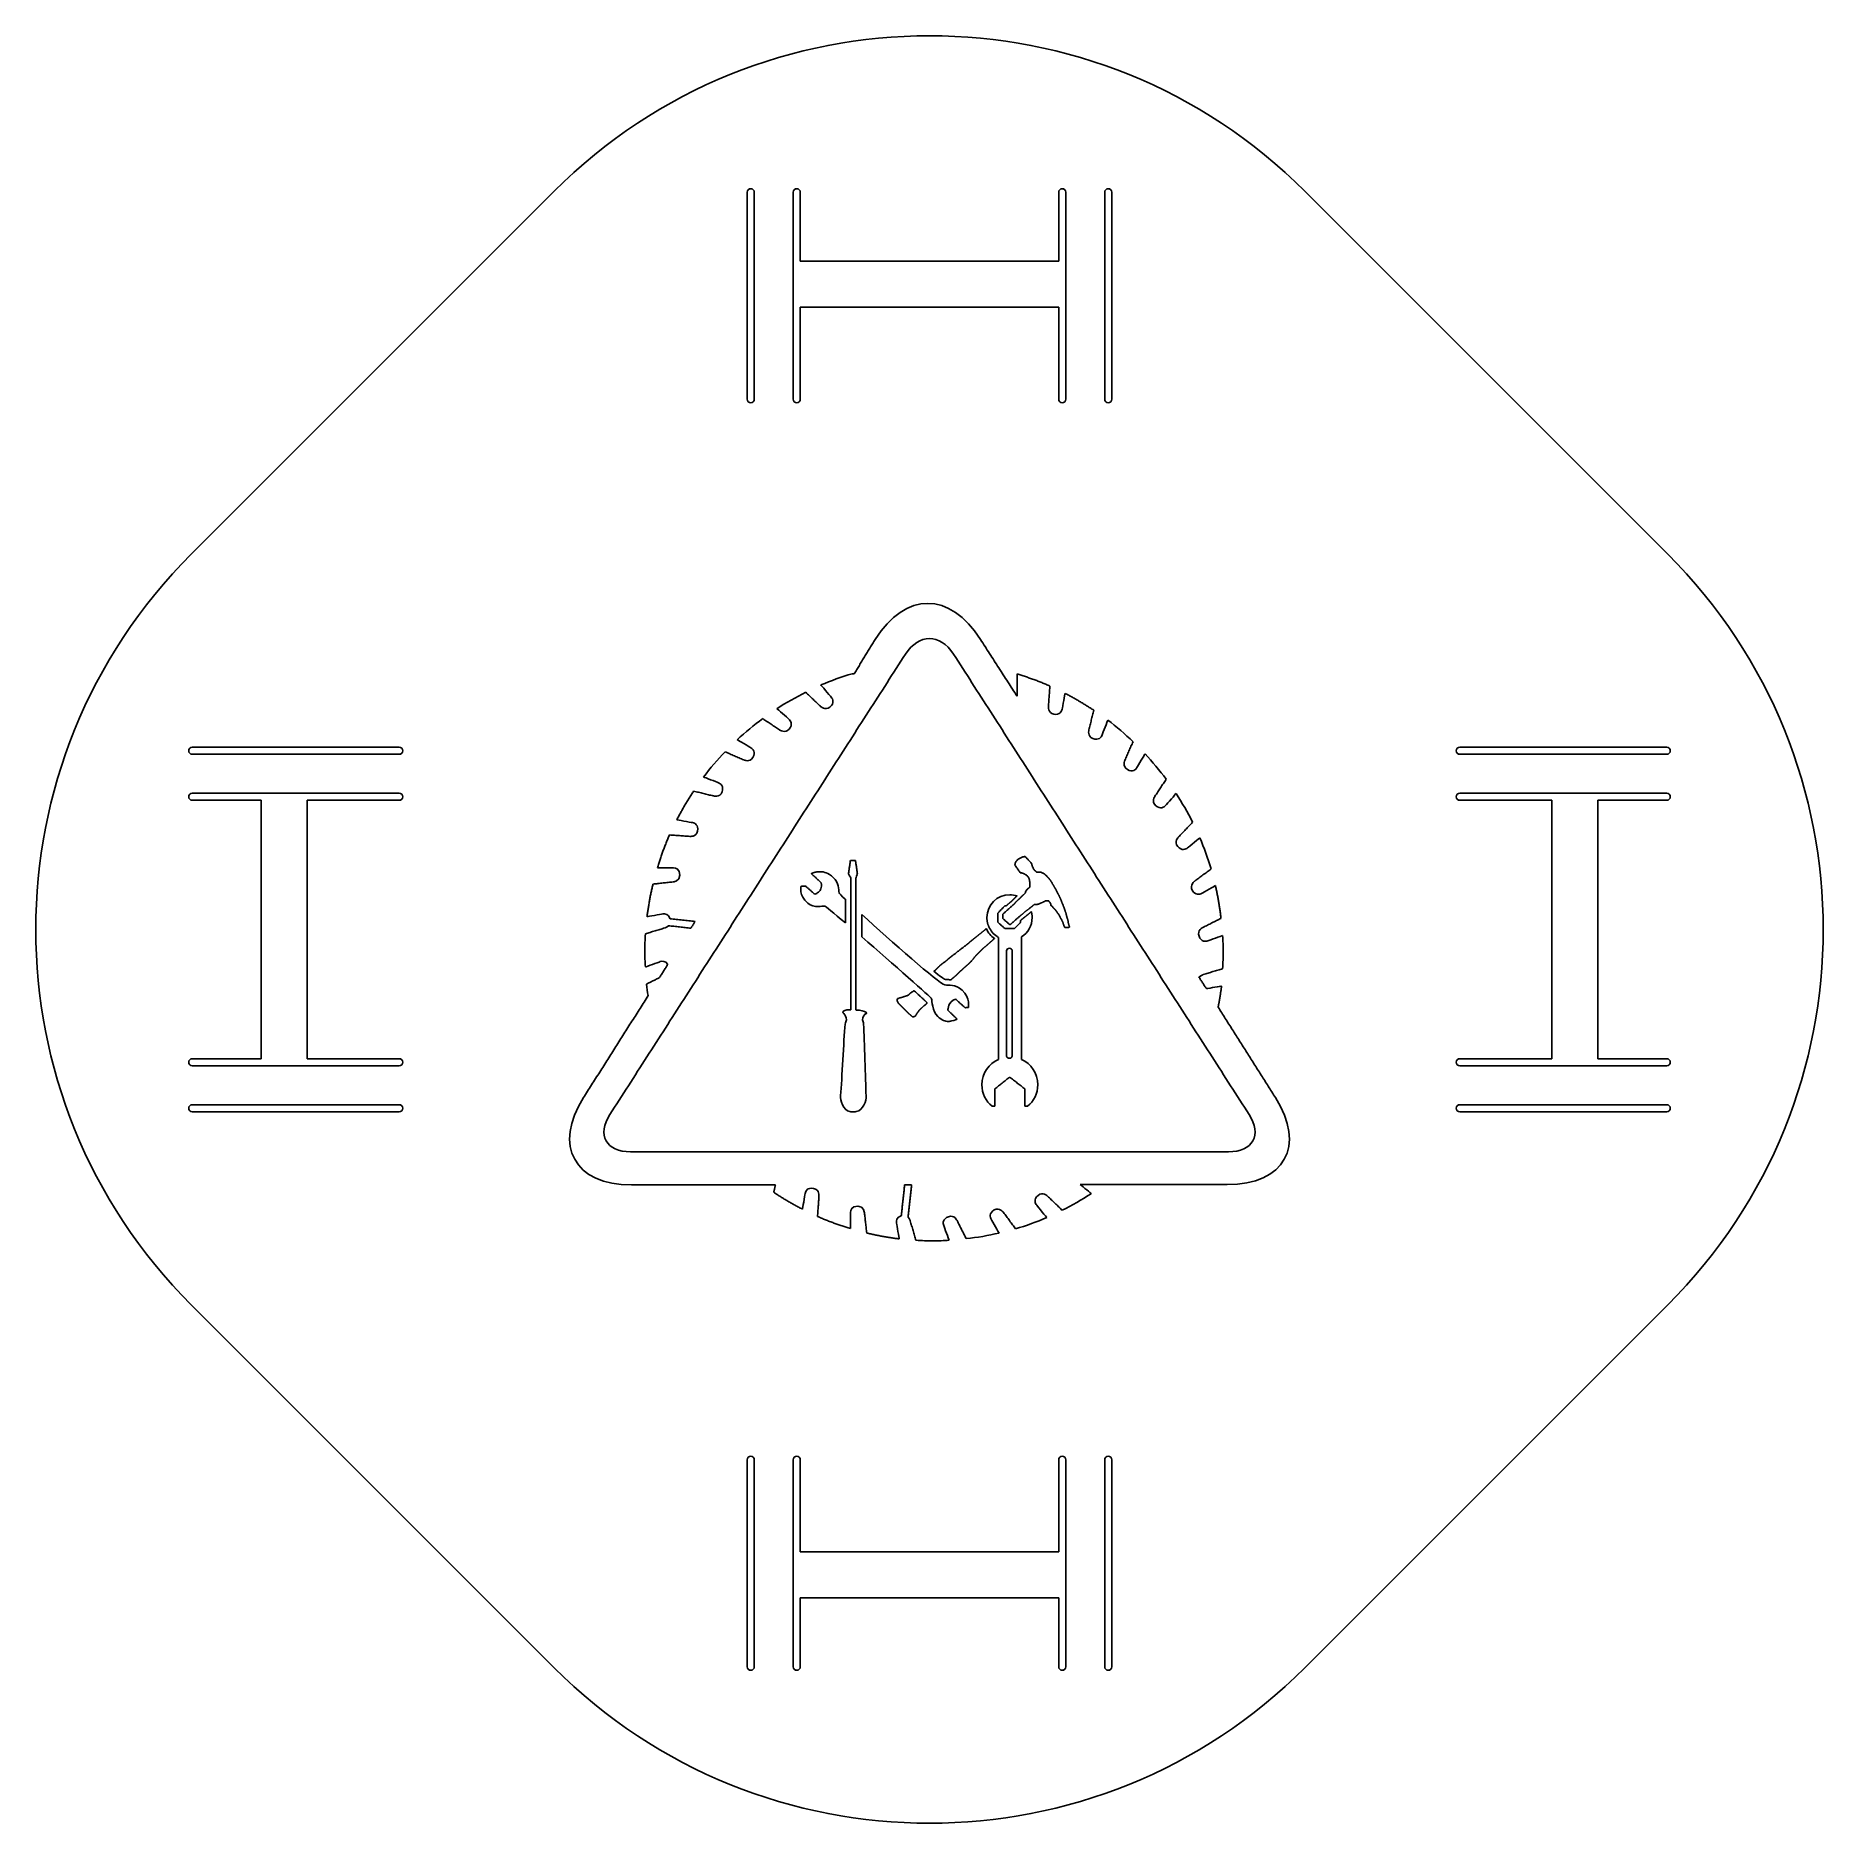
# Model space of a CAD drawing. Header units: millimetres. Extents: x -51 to 51, y -51 to 51.
import ezdxf

# ---------------------------------------------------------------- set-up
doc = ezdxf.new("R2010")
doc.units = ezdxf.units.MM
doc.layers.add('Shape2DView027', color=7, linetype='CONTINUOUS')

msp = doc.modelspace()

# ---------------------------------------------------------------- linework, layer by layer
at = {"layer": 'Shape2DView027'}
for p, q in [((-41.7193, 21.2132), (-21.2132, 41.7193)), ((-10.3, 41.6624), (-10.3, 29.9624)), ((-9.9, 29.9624), (-9.9, 41.6624)), ((-7.7, 41.6624), (-7.7, 29.9624)), ((-7.3, 37.7624), (-7.3, 41.6624)), ((7.3, 41.6624), (7.3, 37.7624)), ((7.7, 29.9624), (7.7, 41.6624)), ((9.9, 41.6624), (9.9, 29.9624)), ((10.3, 29.9624), (10.3, 41.6624)), ((21.2132, 41.7193), (41.7193, 21.2132)), ((7.3, 37.7624), (-7.3, 37.7624)), ((-7.3, 29.9624), (-7.3, 35.1624)), ((-7.3, 35.1624), (7.3, 35.1624)), ((7.3, 35.1624), (7.3, 29.9624)), ((-29.9624, 10.3), (-41.6624, 10.3)), ((41.6624, 10.3), (29.9624, 10.3)), ((-41.6624, 9.9), (-29.9624, 9.9)), ((29.9624, 9.9), (41.6624, 9.9)), ((-29.9624, 7.7), (-41.6624, 7.7)), ((-41.6624, 7.3), (-37.7624, 7.3)), ((-37.7624, 7.3), (-37.7624, -7.3)), ((-35.1624, 7.3), (-29.9624, 7.3)), ((-35.1624, -7.3), (-35.1624, 7.3)), ((41.6624, 7.7), (29.9624, 7.7)), ((29.9624, 7.3), (35.1624, 7.3)), ((35.1624, 7.3), (35.1624, -7.3)), ((37.7624, -7.3), (37.7624, 7.3)), ((37.7624, 7.3), (41.6624, 7.3)), ((-37.7624, -7.3), (-41.6624, -7.3)), ((-41.6624, -7.7), (-29.9624, -7.7)), ((-29.9624, -7.3), (-35.1624, -7.3)), ((35.1624, -7.3), (29.9624, -7.3)), ((29.9624, -7.7), (41.6624, -7.7)), ((41.6624, -7.3), (37.7624, -7.3)), ((-29.9624, -9.9), (-41.6624, -9.9)), ((41.6624, -9.9), (29.9624, -9.9)), ((-41.6624, -10.3), (-29.9624, -10.3)), ((29.9624, -10.3), (41.6624, -10.3)), ((-21.2132, -41.7193), (-41.7193, -21.2132)), ((41.7193, -21.2132), (21.2132, -41.7193)), ((-10.3, -29.9624), (-10.3, -41.6624)), ((-9.9, -41.6624), (-9.9, -29.9624)), ((-7.7, -29.9624), (-7.7, -41.6624)), ((-7.3, -35.1624), (-7.3, -29.9624)), ((7.3, -29.9624), (7.3, -35.1624)), ((7.7, -41.6624), (7.7, -29.9624)), ((9.9, -29.9624), (9.9, -41.6624)), ((10.3, -41.6624), (10.3, -29.9624)), ((7.3, -35.1624), (-7.3, -35.1624)), ((-7.3, -37.7624), (7.3, -37.7624)), ((-7.3, -41.6624), (-7.3, -37.7624)), ((7.3, -37.7624), (7.3, -41.6624))]:
    msp.add_line(p, q, dxfattribs=at)
for centre, radius, start, end in [((0, 20.5061), 30, 45, 135), ((-10.1, 41.6624), 0.2, 0, 180), ((-7.5, 41.6624), 0.2, 0, 180), ((7.5, 41.6624), 0.2, 0, 180), ((10.1, 41.6624), 0.2, 0, 180), ((-10.1, 29.9624), 0.2, 180, 0), ((-7.5, 29.9624), 0.2, 180, 0), ((7.5, 29.9624), 0.2, 180, 0), ((10.1, 29.9624), 0.2, 180, 0), ((-20.5061, 0), 30, 135, -135), ((20.5061, 0), 30, -45, 45), ((-41.6624, 10.1), 0.2, 90, -90), ((-29.9624, 10.1), 0.2, -90, 90), ((29.9624, 10.1), 0.2, 90, -90), ((41.6624, 10.1), 0.2, -90, 90), ((-41.6624, 7.5), 0.2, 90, -90), ((-29.9624, 7.5), 0.2, -90, 90), ((29.9624, 7.5), 0.2, 90, -90), ((41.6624, 7.5), 0.2, -90, 90), ((-41.6624, -7.5), 0.2, 90, -90), ((-29.9624, -7.5), 0.2, -90, 90), ((29.9624, -7.5), 0.2, 90, -90), ((41.6624, -7.5), 0.2, -90, 90), ((-41.6624, -10.1), 0.2, 90, -90), ((-29.9624, -10.1), 0.2, -90, 90), ((29.9624, -10.1), 0.2, 90, -90), ((41.6624, -10.1), 0.2, -90, 90), ((-10.1, -29.9624), 0.2, 0, 180), ((-7.5, -29.9624), 0.2, 0, 180), ((7.5, -29.9624), 0.2, 0, 180), ((10.1, -29.9624), 0.2, 0, 180), ((0, -20.5061), 30, -135, -45), ((-10.1, -41.6624), 0.2, -180, 0), ((-7.5, -41.6624), 0.2, 180, 0), ((7.5, -41.6624), 0.2, 180, 0), ((10.1, -41.6624), 0.2, -180, 0)]:
    msp.add_arc(centre, radius, start, end, dxfattribs=at)
for points, degree in [([(2.88113, 16.3919), (1.15075, 19.1065), (-1.34162, 19.1065), (-3.072, 16.3919)], 3), ([(-3.072, 16.3919), (-4.26263, 14.4393)], 1), ([(-1.3575, 15.5664), (-0.611375, 16.7252), (0.611, 16.7253), (1.35712, 15.5664)], 3), ([(4.94487, 13.1851), (2.88113, 16.3919)], 1), ([(-18.058, -10.4527), (-1.3575, 15.5664)], 1), ([(1.35712, 15.5664), (18.0576, -10.4527)], 1), ([(-4.37375, 14.4551), (-4.977, 14.2805), (-5.56438, 14.0583), (-6.13588, 13.8201)], 3), ([(-4.26263, 14.4393), (-4.37375, 14.4551)], 1), ([(6.80225, 13.7566), (5.89737, 14.1575), (4.94487, 14.4392)], 2), ([(4.94487, 14.4392), (4.94487, 13.5344)], 1), ([(-6.99313, 13.4074), (-7.54875, 13.1216), (-8.10438, 12.82), (-8.62825, 12.4708)], 3), ([(-6.16763, 12.6136), (-6.99313, 13.4074)], 1), ([(-6.13588, 13.8201), (-6.13588, 13.8201), (-5.64375, 13.2328), (-5.5485, 13.1216)], 3), ([(4.94487, 13.5344), (4.94487, 13.5185), (4.94488, 13.201), (4.94487, 13.1851)], 3), ([(6.72287, 12.6136), (6.80225, 13.7566)], 1), ([(7.6595, 13.3439), (7.6595, 13.3121), (7.51663, 12.5819), (7.50075, 12.4549)], 3), ([(9.27875, 12.3914), (8.49294, 12.9153), (7.6595, 13.3439)], 2), ([(-8.62825, 12.4708), (-8.5965, 12.4549), (-8.04088, 11.9786), (-7.94563, 11.8834)], 3), ([(-5.62788, 12.566), (-5.89775, 12.3438), (-6.16763, 12.6136), (-6.16763, 12.6136)], 3), ([(-5.5485, 13.1216), (-5.46912, 13.0264), (-5.358, 12.8041), (-5.62788, 12.566)], 3), ([(7.0245, 12.1691), (6.67525, 12.2326), (6.72287, 12.6136), (6.72287, 12.6136)], 3), ([(7.50075, 12.4549), (7.469, 12.3279), (7.37375, 12.1056), (7.0245, 12.1691)], 3), ([(9.00887, 11.2801), (9.27875, 12.3914)], 1), ([(-9.422, 11.9151), (-9.93, 11.55), (-10.4063, 11.1373), (-10.8666, 10.7245)], 3), ([(-8.4695, 11.2801), (-9.422, 11.9151)], 1), ([(-7.92975, 11.3278), (-8.152, 11.0579), (-8.4695, 11.2801), (-8.4695, 11.2801)], 3), ([(-7.94563, 11.8834), (-7.85038, 11.804), (-7.7075, 11.5976), (-7.92975, 11.3278)], 3), ([(9.23112, 10.788), (8.89775, 10.915), (9.00887, 11.2801), (9.00887, 11.2801)], 3), ([(10.0725, 11.8357), (10.0566, 11.7722), (9.80263, 11.1055), (9.755, 10.9944)], 3), ([(11.5013, 10.6134), (11.0567, 11.042), (10.5646, 11.4548), (10.0725, 11.8357)], 3), ([(-10.8666, 10.7245), (-10.8031, 10.6927), (-10.1999, 10.3276), (-10.0888, 10.2641)], 3), ([(-10.0888, 10.2641), (-9.97762, 10.2006), (-9.803, 10.026), (-9.97763, 9.72438)], 3), ([(9.755, 10.9944), (9.70737, 10.8674), (9.5645, 10.6769), (9.23112, 10.788)], 3), ([(11.0409, 9.56562), (11.5013, 10.6134)], 1), ([(-11.5493, 10.0419), (-11.9779, 9.59738), (-12.3906, 9.10525), (-12.7716, 8.61313)], 3), ([(-10.5015, 9.5815), (-11.5493, 10.0419)], 1), ([(-9.97763, 9.72438), (-10.1523, 9.42275), (-10.5015, 9.5815), (-10.5015, 9.5815)], 3), ([(11.1838, 9.04175), (10.8821, 9.21637), (11.0409, 9.56563), (11.0409, 9.56562)], 3), ([(11.7235, 9.15287), (11.66, 9.04175), (11.4854, 8.86712), (11.1838, 9.04175)], 3), ([(12.1839, 9.93075), (12.1521, 9.86725), (11.787, 9.264), (11.7235, 9.15287)], 3), ([(13.3745, 8.48612), (13.0094, 8.99412), (12.5966, 9.47038), (12.1839, 9.93075)], 3), ([(-12.7716, 8.61313), (-12.7081, 8.59725), (-12.0414, 8.34325), (-11.9303, 8.29563)], 3), ([(-11.9303, 8.29563), (-11.8033, 8.248), (-11.6128, 8.10513), (-11.7239, 7.77175)], 3), ([(12.7395, 7.53362), (13.3745, 8.48612)], 1), ([(-13.3273, 7.81938), (-13.8511, 7.03356), (-14.2798, 6.20013)], 2), ([(-12.216, 7.5495), (-13.3273, 7.81938)], 1), ([(-11.7239, 7.77175), (-11.8509, 7.43837), (-12.216, 7.5495), (-12.216, 7.5495)], 3), ([(12.7871, 6.99387), (12.5173, 7.21612), (12.7395, 7.53362), (12.7395, 7.53362)], 3), ([(13.9301, 7.69237), (13.9142, 7.66062), (13.438, 7.105), (13.3428, 7.00975)], 3), ([(14.8668, 6.05725), (14.581, 6.61287), (14.2794, 7.1685), (13.9301, 7.69237)], 3), ([(-14.2798, 6.20013), (-14.2639, 6.20012), (-13.5178, 6.05725), (-13.3908, 6.04138)], 3), ([(13.3428, 7.00975), (13.2634, 6.9145), (13.057, 6.77162), (12.7871, 6.99387)], 3), ([(-14.6925, 5.34288), (-15.0933, 4.438), (-15.3751, 3.4855)], 2), ([(-13.5495, 5.2635), (-14.6925, 5.34288)], 1), ([(-13.105, 5.56513), (-13.1685, 5.21588), (-13.5495, 5.2635), (-13.5495, 5.2635)], 3), ([(-13.3908, 6.04138), (-13.2637, 6.00962), (-13.0415, 5.91438), (-13.105, 5.56513)], 3), ([(14.0254, 4.692), (13.8031, 4.96187), (14.073, 5.23175), (14.073, 5.23175)], 3), ([(14.073, 5.23175), (14.8668, 6.05725)], 1), ([(15.2795, 5.18412), (15.2795, 5.18412), (14.6921, 4.692), (14.581, 4.61262)], 3), ([(15.9145, 3.422), (15.7399, 4.02525), (15.5176, 4.61262), (15.2795, 5.18412)], 3), ([(5.13537, 4.04113), (5.10362, 4.02525)], 1), ([(5.16712, 4.057), (5.13537, 4.04113)], 1), ([(5.19887, 4.07288), (5.16712, 4.057)], 1), ([(5.23062, 4.08875), (5.19887, 4.07288)], 1), ([(5.27825, 4.10463), (5.23062, 4.08875)], 1), ([(5.31, 4.10463), (5.27825, 4.10463)], 1), ([(5.35762, 4.1205), (5.31, 4.10463)], 1), ([(5.38937, 4.13637), (5.35762, 4.1205)], 1), ([(5.7545, 3.75538), (5.38937, 4.13637)], 1), ([(14.581, 4.61262), (14.4858, 4.53325), (14.2635, 4.42212), (14.0254, 4.692)], 3), ([(-15.3751, 3.4855), (-14.4703, 3.4855)], 1), ([(-14.1051, 3.07275), (-14.1051, 2.7235), (-14.4861, 2.69175), (-14.4861, 2.69175)], 3), ([(-14.4703, 3.4855), (-14.3433, 3.4855), (-14.1051, 3.422), (-14.1051, 3.07275)], 3), ([(-6.628, 3.18388), (-6.67563, 3.15609), (-6.67563, 3.15213)], 2), ([(-6.67563, 3.15213), (-6.12, 2.64413)], 1), ([(-6.48513, 3.2315), (-6.628, 3.18388)], 1), ([(-6.19938, 3.26325), (-6.38988, 3.25928), (-6.48513, 3.2315)], 2), ([(-6.13588, 3.26325), (-6.15175, 3.26325), (-6.1835, 3.26325), (-6.19938, 3.26325)], 3), ([(-5.43737, 2.94575), (-5.72312, 3.19975), (-5.97713, 3.26325), (-6.13588, 3.26325)], 3), ([(-4.469, 3.89825), (-4.58013, 3.13625)], 1), ([(-4.58013, 3.13625), (-4.58013, 3.13625), (-4.45312, 2.914), (-4.45313, 2.914)], 3), ([(-4.18325, 3.89825), (-4.469, 3.89825)], 1), ([(-4.07212, 3.13625), (-4.18325, 3.89825)], 1), ([(-4.16737, 2.89813), (-4.16737, 2.89812), (-4.07213, 3.13625), (-4.07212, 3.13625)], 3), ([(4.83375, 3.676), (4.81787, 3.64425)], 1), ([(4.81787, 3.64425), (5.1195, 3.21563)], 1), ([(4.84962, 3.7395), (4.83375, 3.70775)], 1), ([(4.83375, 3.70775), (4.83375, 3.676)], 1), ([(4.8655, 3.803), (4.84962, 3.77125)], 1), ([(4.84962, 3.77125), (4.84962, 3.7395)], 1), ([(4.88138, 3.83475), (4.8655, 3.803)], 1), ([(4.89725, 3.85063), (4.88138, 3.83475)], 1), ([(4.929, 3.88238), (4.89725, 3.85063)], 1), ([(4.94487, 3.89825), (4.929, 3.88238)], 1), ([(4.96075, 3.93), (4.94487, 3.89825)], 1), ([(4.97662, 3.94588), (4.96075, 3.93)], 1), ([(5.00837, 3.96175), (4.97662, 3.94588)], 1), ([(5.02425, 3.97763), (5.00837, 3.96175)], 1), ([(5.056, 3.9935), (5.02425, 3.97763)], 1), ([(5.07187, 4.00938), (5.056, 3.9935)], 1), ([(5.10362, 4.02525), (5.07187, 4.00938)], 1), ([(5.1195, 3.21563), (5.16712, 3.19975)], 1), ([(5.16712, 3.19975), (5.19887, 3.19975)], 1), ([(5.19887, 3.19975), (5.23062, 3.18388)], 1), ([(5.23062, 3.18388), (5.26237, 3.18388)], 1), ([(5.26237, 3.18388), (5.34175, 3.15213)], 1), ([(5.34175, 3.15213), (5.38937, 3.12038)], 1), ([(5.38937, 3.12038), (5.45287, 3.08863)], 1), ([(5.45287, 3.08863), (5.5005, 3.05688)], 1), ([(5.5005, 3.05688), (5.51638, 3.02513)], 1), ([(5.77037, 3.72363), (5.7545, 3.75538)], 1), ([(5.78625, 3.69188), (5.77037, 3.72363)], 1), ([(5.78625, 3.64425), (5.78625, 3.69188)], 1), ([(5.80213, 3.6125), (5.78625, 3.64425)], 1), ([(5.80213, 3.59663), (5.80213, 3.6125)], 1), ([(5.818, 3.58075), (5.80213, 3.59663)], 1), ([(5.818, 3.549), (5.818, 3.58075)], 1), ([(5.83387, 3.51725), (5.818, 3.549)], 1), ([(5.84975, 3.50137), (5.83387, 3.51725)], 1), ([(5.86562, 3.46963), (5.84975, 3.50137)], 1), ([(5.86562, 3.43788), (5.86562, 3.46963)], 1), ([(5.8815, 3.43788), (5.86562, 3.43788)], 1), ([(5.8815, 3.422), (5.8815, 3.43788)], 1), ([(5.89738, 3.39025), (5.8815, 3.422)], 1), ([(5.91325, 3.37438), (5.89738, 3.39025)], 1), ([(5.91325, 3.3585), (5.91325, 3.37438)], 1), ([(5.92912, 3.3585), (5.91325, 3.3585)], 1), ([(5.945, 3.34263), (5.92912, 3.3585)], 1), ([(5.96087, 3.32675), (5.945, 3.34263)], 1), ([(5.96087, 3.31088), (5.96087, 3.32675)], 1), ([(5.97675, 3.31088), (5.96087, 3.31088)], 1), ([(5.99263, 3.295), (5.97675, 3.31088)], 1), ([(6.0085, 3.27913), (5.99263, 3.295)], 1), ([(6.02437, 3.26325), (6.0085, 3.27913)], 1), ([(6.04025, 3.26325), (6.02437, 3.26325)], 1), ([(6.04025, 3.24738), (6.04025, 3.26325)], 1), ([(6.05613, 3.24738), (6.04025, 3.24738)], 1), ([(6.072, 3.24738), (6.05613, 3.24738)], 1), ([(6.08788, 3.2315), (6.072, 3.24738)], 1), ([(6.10375, 3.2315), (6.08788, 3.2315)], 1), ([(6.11962, 3.2315), (6.10375, 3.2315)], 1), ([(6.1355, 3.2315), (6.11962, 3.2315)], 1), ([(6.15138, 3.2315), (6.1355, 3.2315)], 1), ([(6.16725, 3.2315), (6.15138, 3.2315)], 1), ([(6.18312, 3.2315), (6.16725, 3.2315)], 1), ([(6.21487, 3.2315), (6.18312, 3.2315)], 1), ([(6.23075, 3.2315), (6.21487, 3.2315)], 1), ([(6.24662, 3.24738), (6.23075, 3.2315)], 1), ([(6.2625, 3.24738), (6.24662, 3.24738)], 1), ([(6.31013, 3.2315), (6.2625, 3.24738)], 1), ([(6.37363, 3.19975), (6.31013, 3.2315)], 1), ([(6.42125, 3.18388), (6.37363, 3.19975)], 1), ([(6.46887, 3.15213), (6.42125, 3.18388)], 1), ([(6.5165, 3.12038), (6.46887, 3.15213)], 1), ([(6.56412, 3.07275), (6.5165, 3.12038)], 1), ([(6.61175, 3.041), (6.56412, 3.07275)], 1), ([(6.6435, 2.99338), (6.61175, 3.041)], 1), ([(14.9938, 2.73937), (15.9145, 3.422)], 1), ([(-15.6291, 2.56475), (-15.8434, 1.65591), (-15.9625, 0.72325)], 2), ([(-14.4861, 2.69175), (-15.6291, 2.56475)], 1), ([(-7.263, 2.43775), (-7.263, 2.43775), (-7.39, 1.92975), (-6.882, 1.48525)], 3), ([(-7.009, 2.45363), (-7.263, 2.43775)], 1), ([(-6.48513, 1.99325), (-7.009, 2.45363)], 1), ([(-6.374, 2.04088), (-6.40575, 2.025), (-6.45338, 2.00913), (-6.48513, 1.99325)], 3), ([(-6.247, 2.13612), (-6.29462, 2.10438), (-6.32638, 2.07263), (-6.374, 2.04088)], 3), ([(-6.13588, 2.29488), (-6.16762, 2.24725), (-6.19938, 2.16788), (-6.247, 2.13612)], 3), ([(-6.12, 2.64413), (-6.08825, 2.50125), (-6.10413, 2.39013), (-6.13588, 2.29488)], 3), ([(-5.104, 2.07263), (-5.15163, 2.24725), (-5.11987, 2.66), (-5.43737, 2.94575)], 3), ([(-4.77063, 1.72338), (-4.977, 1.91388), (-5.104, 2.04088), (-5.104, 2.07263)], 3), ([(-4.45313, 2.914), (-4.45313, -4.53138)], 1), ([(-4.16737, -4.54725), (-4.16737, 2.89813)], 1), ([(5.42112, 2.07263), (5.26237, 1.91388)], 1), ([(5.437, 2.152), (5.42112, 2.12025)], 1), ([(5.42112, 2.12025), (5.42112, 2.10438)], 1), ([(5.42112, 2.10438), (5.42112, 2.07263)], 1), ([(5.45287, 2.16788), (5.437, 2.152)], 1), ([(5.46875, 2.19963), (5.45287, 2.16788)], 1), ([(5.48462, 2.23137), (5.46875, 2.2155)], 1), ([(5.46875, 2.2155), (5.46875, 2.19963)], 1), ([(5.53225, 2.26313), (5.48462, 2.23137)], 1), ([(5.51638, 3.02513), (5.54812, 3.00925)], 1), ([(5.54812, 2.29488), (5.53225, 2.26313)], 1), ([(5.54812, 3.00925), (5.564, 2.9775)], 1), ([(5.564, 2.31075), (5.54812, 2.29488)], 1), ([(5.564, 2.9775), (5.57988, 2.96163)], 1), ([(5.61162, 2.3425), (5.564, 2.31075)], 1), ([(5.57988, 2.96163), (5.59575, 2.92988)], 1), ([(5.59575, 2.92988), (5.61162, 2.89813)], 1), ([(5.61162, 2.89813), (5.6275, 2.88225)], 1), ([(5.6275, 2.35838), (5.61162, 2.3425)], 1), ([(5.6275, 2.88225), (5.6275, 2.8505)], 1), ([(5.6275, 2.8505), (5.64337, 2.81875)], 1), ([(5.65925, 2.37425), (5.6275, 2.35838)], 1), ([(5.64337, 2.81875), (5.65925, 2.787)], 1), ([(5.65925, 2.787), (5.65925, 2.73938)], 1), ([(5.65925, 2.73938), (5.65925, 2.70763)], 1), ([(5.65925, 2.70763), (5.67512, 2.67588)], 1), ([(5.67512, 2.4695), (5.65925, 2.37425)], 1), ([(5.67512, 2.67588), (5.67512, 2.62825)], 1), ([(5.67512, 2.62825), (5.67512, 2.5965)], 1), ([(5.67512, 2.5965), (5.67512, 2.54888)], 1), ([(5.67512, 2.54888), (5.67512, 2.4695)], 1), ([(6.69112, 2.94575), (6.6435, 2.99338)], 1), ([(6.73875, 2.89813), (6.69112, 2.94575)], 1), ([(6.78637, 2.83463), (6.73875, 2.89813)], 1), ([(6.834, 2.787), (6.78637, 2.83463)], 1), ([(6.86575, 2.7235), (6.834, 2.787)], 1), ([(6.91337, 2.66), (6.86575, 2.7235)], 1), ([(6.94513, 2.58063), (6.91337, 2.66)], 1), ([(6.99275, 2.51713), (6.94513, 2.58063)], 1), ([(7.07212, 2.37425), (6.99275, 2.51713)], 1), ([(7.1515, 2.24725), (7.07212, 2.37425)], 1), ([(7.18325, 2.16788), (7.1515, 2.24725)], 1), ([(7.215, 2.10438), (7.18325, 2.16788)], 1), ([(7.29437, 1.9615), (7.215, 2.10438)], 1), ([(14.8509, 2.2155), (14.6763, 2.51712), (14.9938, 2.73937), (14.9938, 2.73937)], 3), ([(15.3747, 2.04087), (15.2636, 1.97737), (15.0255, 1.91387), (14.8509, 2.2155)], 3), ([(16.1526, 2.48537), (16.1367, 2.4695), (15.4859, 2.10437), (15.3747, 2.04087)], 3), ([(16.4701, 0.628), (16.3709, 1.5805), (16.1526, 2.48537)], 2), ([(-6.882, 1.48525), (-6.6915, 1.3265), (-6.48513, 1.29475), (-6.3105, 1.29475)], 3), ([(-6.3105, 1.29475), (-6.13588, 1.29475), (-5.993, 1.3265), (-5.9295, 1.3265)], 3), ([(-5.9295, 1.3265), (-5.91362, 1.3265)], 1), ([(-5.91363, 1.3265), (-5.88187, 1.3265), (-5.4215, 0.929625), (-4.75475, 0.374)], 3), ([(-4.75475, 1.72338), (-4.77063, 1.72338)], 1), ([(-4.75475, 0.374), (-4.75475, 1.72338)], 1), ([(4.53212, 1.9615), (3.81775, 1.9615), (3.24625, 1.39), (3.24625, 0.675625)], 3), ([(3.86538, 0.929625), (4.26225, 1.34237)], 1), ([(4.64325, 1.31063), (4.13525, 0.866125)], 1), ([(4.26225, 1.34237), (4.34162, 1.34237)], 1), ([(4.34162, 1.34237), (4.50037, 1.48525)], 1), ([(4.50037, 1.48525), (4.57975, 1.54875)], 1), ([(4.94487, 1.898), (4.81787, 1.94563), (4.675, 1.9615), (4.53212, 1.9615)], 3), ([(4.57975, 1.54875), (4.65912, 1.61225)], 1), ([(4.72263, 1.39), (4.64325, 1.31063)], 1), ([(4.65912, 1.61225), (4.69087, 1.644)], 1), ([(4.69087, 1.644), (4.72262, 1.67575)], 1), ([(4.72262, 1.67575), (4.802, 1.75513)], 1), ([(4.802, 1.4535), (4.72263, 1.39)], 1), ([(4.802, 1.75513), (4.88137, 1.8345)], 1), ([(4.83375, 1.50113), (4.802, 1.4535)], 1), ([(4.8655, 1.53288), (4.83375, 1.50113)], 1), ([(4.94487, 1.61225), (4.8655, 1.53288)], 1), ([(4.88137, 1.8345), (4.94487, 1.898)], 1), ([(5.02425, 1.69163), (4.94487, 1.61225)], 1), ([(5.10362, 1.75512), (5.02425, 1.69163)], 1), ([(5.183, 1.8345), (5.10362, 1.75512)], 1), ([(5.19887, 1.86625), (5.183, 1.8345)], 1), ([(5.21475, 1.88213), (5.19887, 1.86625)], 1), ([(5.26237, 1.91388), (5.21475, 1.88213)], 1), ([(5.40525, 1.009), (5.57988, 1.136)], 1), ([(5.57988, 1.136), (5.73863, 1.263)], 1), ([(5.73863, 1.263), (5.91325, 1.40588)], 1), ([(5.91325, 1.40588), (5.92912, 1.40588)], 1), ([(5.92912, 1.40588), (5.945, 1.40588)], 1), ([(5.945, 1.40588), (5.96087, 1.40588)], 1), ([(5.96087, 1.40588), (5.97675, 1.40588)], 1), ([(5.97675, 1.40588), (5.99263, 1.40588)], 1), ([(5.99263, 1.40588), (6.02437, 1.40588)], 1), ([(6.02437, 1.40588), (6.072, 1.42175)], 1), ([(6.072, 1.42175), (6.10375, 1.42175)], 1), ([(6.10375, 1.42175), (6.1355, 1.43763)], 1), ([(6.1355, 1.43763), (6.16725, 1.43763)], 1), ([(6.16725, 1.43763), (6.18312, 1.4535)], 1), ([(6.18312, 1.4535), (6.199, 1.4535)], 1), ([(6.199, 1.4535), (6.23075, 1.46938)], 1), ([(6.23075, 1.46938), (6.2625, 1.48525)], 1), ([(6.2625, 1.48525), (6.31013, 1.50113)], 1), ([(6.31013, 1.50113), (6.35775, 1.517)], 1), ([(6.35775, 1.517), (6.42125, 1.54875)], 1), ([(6.42125, 1.54875), (6.43712, 1.56463)], 1), ([(6.43712, 1.56463), (6.46887, 1.56463)], 1), ([(6.46887, 1.56463), (6.5165, 1.59638)], 1), ([(6.5165, 1.59638), (6.53237, 1.61225)], 1), ([(6.53237, 1.61225), (6.54825, 1.61225)], 1), ([(6.54825, 1.61225), (6.58, 1.62813)], 1), ([(6.58, 1.62813), (6.59587, 1.62813)], 1), ([(6.59587, 1.62813), (6.62762, 1.62813)], 1), ([(6.62762, 1.62813), (6.6435, 1.62813)], 1), ([(6.6435, 1.62813), (6.67525, 1.62813)], 1), ([(6.67525, 1.62813), (6.69112, 1.62813)], 1), ([(6.69112, 1.62813), (6.72287, 1.61225)], 1), ([(6.72287, 1.61225), (6.73875, 1.61225)], 1), ([(6.73875, 1.61225), (6.75462, 1.5805)], 1), ([(6.75462, 1.5805), (6.7705, 1.56463)], 1), ([(6.7705, 1.56463), (6.78637, 1.54875)], 1), ([(6.78637, 1.54875), (6.80225, 1.53288)], 1), ([(6.80225, 1.53288), (6.81812, 1.50113)], 1), ([(6.81812, 1.50113), (6.834, 1.46938)], 1), ([(6.834, 1.46938), (6.84988, 1.43763)], 1), ([(6.84988, 1.43763), (6.84988, 1.39)], 1), ([(6.84988, 1.39), (6.86575, 1.35825)], 1), ([(6.86575, 1.35825), (6.92925, 1.31063)], 1), ([(6.92925, 1.31063), (6.961, 1.27887)], 1), ([(6.961, 1.27887), (6.97687, 1.24713)], 1), ([(6.97687, 1.24713), (7.04037, 1.18363)], 1), ([(7.04037, 1.18363), (7.10387, 1.12013)], 1), ([(7.10387, 1.12013), (7.1515, 1.05663)], 1), ([(7.1515, 1.05663), (7.19912, 0.993125)], 1), ([(7.35787, 1.8345), (7.29437, 1.9615)], 1), ([(7.42138, 1.69163), (7.35787, 1.8345)], 1), ([(7.469, 1.56463), (7.42138, 1.69163)], 1), ([(7.50075, 1.48525), (7.469, 1.56463)], 1), ([(7.5325, 1.42175), (7.50075, 1.48525)], 1), ([(7.58012, 1.27887), (7.5325, 1.42175)], 1), ([(7.61187, 1.21538), (7.58012, 1.27887)], 1), ([(7.62775, 1.15188), (7.61187, 1.21538)], 1), ([(7.6595, 1.0725), (7.62775, 1.15188)], 1), ([(7.67537, 1.009), (7.6595, 1.0725)], 1), ([(-14.9624, 0.08825), (-16.0578, -0.245125)], 1), ([(-15.9625, 0.72325), (-15.9149, 0.739125), (-15.2005, 0.85025), (-15.0735, 0.882)], 3), ([(-15.0735, 0.882), (-14.9465, 0.897875), (-14.7401, 0.882), (-14.6608, 0.612125)], 3), ([(-14.756, 0.21525), (-14.8513, 0.12), (-14.9624, 0.08825), (-14.9624, 0.08825)], 3), ([(-13.486, 0.072375), (-14.756, 0.21525)], 1), ([(-14.6608, 0.612125), (-13.2479, 0.453375)], 1), ([(-13.2479, 0.453375), (-13.486, 0.072375)], 1), ([(0.865, -3.13437), (0.484, -3.00737), (-2.183, -0.657875), (-3.81812, 0.85025)], 3), ([(-3.81812, 0.85025), (-3.81812, -0.41975)], 1), ([(3.18275, 0.02475), (3.151, -0.007)], 1), ([(3.2145, 0.040625), (3.18275, 0.02475)], 1), ([(3.67488, -0.515), (3.4685, -0.372125), (3.30975, -0.1975), (3.2145, 0.040625)], 3), ([(3.24625, 0.675625), (3.24228, 0.389875), (3.35737, 0.15175)], 2), ([(3.35737, 0.15175), (3.45262, -0.0705), (3.61137, -0.261), (3.81775, -0.403875)], 3), ([(3.86538, 0.91375), (3.86538, 0.929625)], 1), ([(3.86538, 0.628), (3.86538, 0.91375)], 1), ([(3.86538, 0.40575), (3.86538, 0.628)], 1), ([(4.26225, 0.0565), (3.86538, 0.40575)], 1), ([(4.13525, 0.866125), (4.13525, 0.628)], 1), ([(4.13525, 0.628), (4.53212, 0.27875)], 1), ([(4.294, 0.0565), (4.26225, 0.0565)], 1), ([(4.62738, 0.0565), (4.294, 0.0565)], 1), ([(4.53212, 0.27875), (4.56387, 0.27875)], 1), ([(4.56387, 0.27875), (5.08775, 0.739125)], 1), ([(4.802, 0.0565), (4.62738, 0.0565)], 1), ([(5.15125, 0.40575), (4.802, 0.0565)], 1), ([(5.08775, 0.739125), (5.2465, 0.866125)], 1), ([(5.23062, 0.580375), (5.15125, 0.516875)], 1), ([(5.15125, 0.516875), (5.15125, 0.40575)], 1), ([(5.19887, -0.41975), (5.564, -0.1975), (5.80213, 0.21525), (5.80213, 0.675625)], 3), ([(5.38937, 0.707375), (5.23062, 0.580375)], 1), ([(5.2465, 0.866125), (5.40525, 1.009)], 1), ([(5.54812, 0.834375), (5.38937, 0.707375)], 1), ([(5.70687, 0.961375), (5.54812, 0.834375)], 1), ([(5.7545, 1.009), (5.70687, 0.961375)], 1), ([(5.80213, 0.675625), (5.80213, 0.842313), (5.7545, 1.009)], 2), ([(7.19912, 0.993125), (7.24675, 0.91375)], 1), ([(7.24675, 0.91375), (7.2785, 0.882)], 1), ([(7.2785, 0.882), (7.31025, 0.834375)], 1), ([(7.31025, 0.834375), (7.35787, 0.755)], 1), ([(7.35787, 0.755), (7.38962, 0.675625)], 1), ([(7.38962, 0.675625), (7.43725, 0.59625)], 1), ([(7.43725, 0.59625), (7.469, 0.548625)], 1), ([(7.469, 0.548625), (7.48487, 0.501)], 1), ([(7.48487, 0.501), (7.5325, 0.421625)], 1), ([(7.5325, 0.421625), (7.56425, 0.3105)], 1), ([(7.56425, 0.3105), (7.596, 0.21525)], 1), ([(7.596, 0.21525), (7.64363, 0.12)], 1), ([(7.64363, 0.12), (7.69125, 0.104125)], 1), ([(7.70712, 0.9455), (7.67537, 1.009)], 1), ([(7.69125, 0.104125), (7.723, 0.104125)], 1), ([(7.723, 0.866125), (7.70712, 0.9455)], 1), ([(7.73887, 0.802625), (7.723, 0.866125)], 1), ([(7.723, 0.104125), (7.77062, 0.104125)], 1), ([(7.75475, 0.739125), (7.73887, 0.802625)], 1), ([(7.77062, 0.675625), (7.75475, 0.739125)], 1), ([(7.80238, 0.59625), (7.77062, 0.675625)], 1), ([(7.77062, 0.104125), (7.80238, 0.104125)], 1), ([(7.81825, 0.53275), (7.80238, 0.59625)], 1), ([(7.80238, 0.104125), (7.83412, 0.12)], 1), ([(7.83412, 0.46925), (7.81825, 0.53275)], 1), ([(7.85, 0.326375), (7.83412, 0.46925)], 1), ([(7.83412, 0.12), (7.86587, 0.12)], 1), ([(7.9135, 0.15175), (7.85, 0.326375)], 1), ([(7.86587, 0.12), (7.89762, 0.135875)], 1), ([(7.89762, 0.135875), (7.9135, 0.15175)], 1), ([(15.2319, -0.372125), (15.1049, -0.03875), (15.4541, 0.12), (15.4541, 0.12)], 3), ([(15.4541, 0.12), (16.4701, 0.628)], 1), ([(-16.0578, -0.245125), (-16.0736, -0.5785), (-16.0895, -0.896), (-16.0895, -1.22937)], 3), ([(-3.81812, -0.41975), (-2.08775, -1.92787), (0.103, -3.84875), (0.118875, -3.91225)], 3), ([(2.0715, -0.880125), (1.373, -1.41988)], 1), ([(2.21438, -0.769), (2.0715, -0.880125)], 1), ([(2.23025, -0.753125), (2.21438, -0.769)], 1), ([(2.24613, -0.73725), (2.23025, -0.753125)], 1), ([(2.27788, -0.7055), (2.24613, -0.73725)], 1), ([(2.35725, -0.642), (2.27788, -0.7055)], 1), ([(2.43663, -0.5785), (2.35725, -0.642)], 1), ([(2.516, -0.515), (2.43663, -0.5785)], 1), ([(2.59538, -0.4515), (2.516, -0.515)], 1), ([(2.67475, -0.388), (2.59538, -0.4515)], 1), ([(2.8335, -0.261), (2.67475, -0.388)], 1), ([(2.99225, -0.134), (2.8335, -0.261)], 1), ([(3.151, -0.007), (2.99225, -0.134)], 1), ([(3.00813, -1.0865), (3.18275, -0.943625)], 1), ([(3.18275, -0.943625), (3.32562, -0.816625)], 1), ([(3.32562, -0.816625), (3.4685, -0.689625)], 1), ([(3.4685, -0.689625), (3.61137, -0.562625)], 1), ([(3.61137, -0.562625), (3.67488, -0.515)], 1), ([(3.81775, -0.403875), (3.8495, -0.41975), (3.86538, -0.435625), (3.89712, -0.4515)], 3), ([(3.89712, -0.4515), (3.89712, -7.34125)], 1), ([(5.19887, -7.34125), (5.19887, -0.41975)], 1), ([(15.724, -0.642), (15.597, -0.689625), (15.3589, -0.7055), (15.2319, -0.372125)], 3), ([(16.5654, -0.340375), (16.5019, -0.35625), (15.8351, -0.61025), (15.724, -0.642)], 3), ([(16.5971, -1.22938), (16.5971, -0.92775), (16.5812, -0.642), (16.5654, -0.340375)], 3), ([(-16.0895, -1.22937), (-16.0895, -1.531), (-16.0736, -1.81675), (-16.0578, -2.11837)], 3), ([(-16.0578, -2.11837), (-15.9942, -2.1025), (-15.3275, -1.8485), (-15.2164, -1.81675)], 3), ([(-14.7878, -1.9755), (-15.264, -2.72162)], 1), ([(-15.2164, -1.81675), (-15.1052, -1.785), (-14.9148, -1.75325), (-14.7878, -1.9755)], 3), ([(0.626875, -2.00725), (0.563375, -2.07075)], 1), ([(0.70625, -1.94375), (0.626875, -2.00725)], 1), ([(0.785625, -1.88025), (0.70625, -1.94375)], 1), ([(0.817375, -1.86438), (0.785625, -1.88025)], 1), ([(0.849125, -1.8485), (0.817375, -1.86438)], 1), ([(0.944375, -1.76913), (0.849125, -1.8485)], 1), ([(1.03963, -1.68975), (0.944375, -1.76913)], 1), ([(1.08725, -1.64213), (1.03963, -1.68975)], 1), ([(1.16663, -1.57863), (1.08725, -1.64213)], 1), ([(1.246, -1.51513), (1.16663, -1.57863)], 1), ([(1.373, -1.41988), (1.246, -1.51513)], 1), ([(2.11913, -2.02313), (2.24613, -1.912)], 1), ([(2.24613, -1.912), (2.35725, -1.80088)], 1), ([(2.35725, -1.80088), (2.62713, -1.4675)], 1), ([(2.62713, -1.4675), (2.75413, -1.3405)], 1), ([(2.75413, -1.3405), (2.88113, -1.2135)], 1), ([(2.88113, -1.2135), (3.00813, -1.0865)], 1), ([(4.3575, -1.2135), (4.3575, -1.11825), (4.43687, -1.05475), (4.51625, -1.05475)], 3), ([(4.3575, -7.119), (4.3575, -1.2135)], 1), ([(4.51625, -1.05475), (4.6115, -1.05475), (4.675, -1.13412), (4.675, -1.2135)], 3), ([(4.675, -1.2135), (4.675, -7.119)], 1), ([(16.5654, -2.21363), (16.5812, -1.88025), (16.5971, -1.56275), (16.5971, -1.22938)], 3), ([(-15.264, -2.72162), (-15.9943, -3.08675)], 1), ([(0.277625, -2.34063), (0.245875, -2.3565)], 1), ([(0.245875, -2.3565), (0.57925, -2.62637), (0.785625, -2.78513), (0.89675, -2.83275)], 3), ([(0.341125, -2.293), (0.277625, -2.34063)], 1), ([(0.404625, -2.2295), (0.341125, -2.293)], 1), ([(0.484, -2.15013), (0.404625, -2.2295)], 1), ([(0.563375, -2.07075), (0.484, -2.15013)], 1), ([(0.89675, -2.83275), (0.944375, -2.83275)], 1), ([(0.944375, -2.83275), (1.02375, -2.83275), (1.10313, -2.83275), (1.21425, -2.84863)], 3), ([(1.21425, -2.84863), (1.3095, -2.75338)], 1), ([(1.3095, -2.75338), (1.373, -2.70575)], 1), ([(1.373, -2.70575), (1.5, -2.59463)], 1), ([(1.5, -2.59463), (1.54763, -2.547)], 1), ([(1.54763, -2.547), (1.67463, -2.42)], 1), ([(1.67463, -2.42), (1.72225, -2.37237)], 1), ([(1.72225, -2.37237), (1.80163, -2.30888)], 1), ([(1.80163, -2.30888), (1.86513, -2.24537)], 1), ([(1.86513, -2.24537), (1.99213, -2.13425)], 1), ([(1.99213, -2.13425), (2.11913, -2.02313)], 1), ([(15.6446, -3.34075), (15.216, -2.674)], 1), ([(15.216, -2.674), (15.2636, -2.674)], 1), ([(15.2636, -2.674), (15.3589, -2.57875), (15.47, -2.547), (15.47, -2.547)], 3), ([(15.47, -2.547), (16.5654, -2.21363)], 1), ([(-15.899, -3.73762), (-19.5503, -9.50025)], 1), ([(-15.9943, -3.08675), (-15.9625, -3.309), (-15.9466, -3.51537), (-15.899, -3.73762)], 3), ([(-1.802, -3.92812), (-1.81787, -3.944)], 1), ([(-1.81787, -3.944), (-1.81787, -3.95987)], 1), ([(-1.81787, -3.95987), (-1.81787, -3.97575)], 1), ([(-1.81787, -3.97575), (-1.81787, -3.99162)], 1), ([(-1.81787, -3.99162), (-1.81787, -4.0075)], 1), ([(-1.81787, -4.0075), (-1.81787, -4.02337)], 1), ([(-1.81787, -4.02337), (-1.81787, -4.05512)], 1), ([(-1.78612, -3.89637), (-1.802, -3.89637)], 1), ([(-1.802, -3.89637), (-1.802, -3.91225)], 1), ([(-1.802, -3.91225), (-1.802, -3.92812)], 1), ([(-1.77025, -3.89637), (-1.78612, -3.89637)], 1), ([(-1.75437, -3.89637), (-1.77025, -3.89637)], 1), ([(-1.7385, -3.89637), (-1.75437, -3.89637)], 1), ([(-1.72263, -3.8805), (-1.7385, -3.89637)], 1), ([(-1.69087, -3.86462), (-1.72263, -3.8805)], 1), ([(-1.65912, -3.86462), (-1.69087, -3.86462)], 1), ([(-1.30987, -3.7535), (-1.65912, -3.86462)], 1), ([(-1.294, -3.7535), (-1.30987, -3.7535)], 1), ([(-1.27812, -3.7535), (-1.294, -3.7535)], 1), ([(-1.26225, -3.73762), (-1.27812, -3.7535)], 1), ([(-1.2305, -3.72175), (-1.26225, -3.73762)], 1), ([(-1.19875, -3.70587), (-1.2305, -3.72175)], 1), ([(-1.18287, -3.69), (-1.19875, -3.70587)], 1), ([(-1.15113, -3.67413), (-1.18287, -3.69)], 1), ([(-1.13525, -3.65825), (-1.15113, -3.67413)], 1), ([(-1.08762, -3.59475), (-1.13525, -3.65825)], 1), ([(-1.05587, -3.57887), (-1.08762, -3.59475)], 1), ([(-1.02412, -3.563), (-1.05587, -3.57887)], 1), ([(-1.00825, -3.54712), (-1.02412, -3.563)], 1), ([(-0.992375, -3.53125), (-1.00825, -3.54712)], 1), ([(-0.9765, -3.53125), (-0.992375, -3.53125)], 1), ([(-0.960625, -3.51537), (-0.9765, -3.53125)], 1), ([(-0.94475, -3.51537), (-0.960625, -3.51537)], 1), ([(-0.928875, -3.4995), (-0.94475, -3.51537)], 1), ([(-0.913, -3.48362), (-0.928875, -3.4995)], 1), ([(-0.88125, -3.45187), (-0.913, -3.48362)], 1), ([(-0.151, -4.11862), (-0.385156, -3.90431), (-0.88125, -3.45187)], 2), ([(0.118875, -3.91225), (0.13475, -4.02337), (0.1665, -4.61075), (0.468125, -4.91237)], 3), ([(1.84925, -3.436), (1.45237, -3.08675), (1.08725, -3.15025), (0.865, -3.13437)], 3), ([(1.03962, -4.56313), (1.03962, -4.5155), (1.0555, -4.071), (1.46825, -3.92813)], 3), ([(1.46825, -3.92813), (2.008, -4.42025)], 1), ([(2.1985, -4.40438), (2.18262, -4.42025), (2.34137, -3.8805), (1.84925, -3.436)], 3), ([(16.5019, -3.19787), (16.4542, -3.21375), (15.8351, -3.309), (15.6446, -3.34075)], 3), ([(16.3114, -4.3885), (16.4304, -3.79319), (16.5019, -3.19787)], 2), ([(-4.50075, -4.53138), (-4.73887, -4.54725), (-4.89763, -4.59488), (-4.89763, -4.65837)], 3), ([(-4.89763, -4.65837), (-4.89763, -4.65837), (-4.89763, -4.67425), (-4.89763, -4.67425)], 3), ([(-4.89763, -4.67425), (-4.89762, -4.706), (-4.88175, -4.72187), (-4.83413, -4.75362)], 3), ([(-4.83413, -4.75362), (-4.77062, -4.833), (-4.69125, -4.96), (-4.69125, -5.10288)], 3), ([(-4.45313, -4.53138), (-4.48487, -4.53137), (-4.45313, -4.53138), (-4.50075, -4.53138)], 3), ([(-3.961, -4.56312), (-3.99275, -4.56312), (-4.11975, -4.54725), (-4.16737, -4.54725)], 3), ([(-3.56413, -4.72187), (-3.56412, -4.6425), (-3.72288, -4.59488), (-3.961, -4.56312)], 3), ([(-3.78638, -5.10288), (-3.78638, -4.96), (-3.69113, -4.833), (-3.62763, -4.7695)], 3), ([(-3.62763, -4.7695), (-3.56016, -4.7695), (-3.56413, -4.72187)], 2), ([(-1.81787, -4.05512), (-1.802, -4.08687)], 1), ([(-1.802, -4.08687), (-1.78612, -4.11862)], 1), ([(-1.78612, -4.11862), (-1.77025, -4.15037)], 1), ([(-1.77025, -4.15037), (-1.75437, -4.16625)], 1), ([(-1.75437, -4.16625), (-1.7385, -4.18212)], 1), ([(-1.7385, -4.18212), (-1.64325, -4.27737)], 1), ([(-1.64325, -4.27737), (-1.548, -4.37262)], 1), ([(-1.548, -4.37262), (-1.45275, -4.46787)], 1), ([(-1.45275, -4.46787), (-1.3575, -4.56312)], 1), ([(-1.3575, -4.56312), (-1.26225, -4.65837)], 1), ([(-1.26225, -4.65837), (-1.21463, -4.706)], 1), ([(-1.21463, -4.706), (-1.167, -4.75362)], 1), ([(-1.167, -4.75362), (-1.05588, -4.84887)], 1), ([(-1.05588, -4.84887), (-0.94475, -4.94412)], 1), ([(-0.94475, -4.94412), (-0.801875, -4.8965)], 1), ([(-0.801875, -4.8965), (-0.75425, -4.81712)], 1), ([(-0.75425, -4.81712), (-0.706625, -4.73775)], 1), ([(-0.706625, -4.73775), (-0.659, -4.67425)], 1), ([(-0.659, -4.67425), (-0.611375, -4.61075)], 1), ([(-0.611375, -4.61075), (-0.579625, -4.56312)], 1), ([(-0.579625, -4.56312), (-0.547875, -4.53137)], 1), ([(-0.547875, -4.53137), (-0.516125, -4.49962)], 1), ([(-0.516125, -4.49962), (-0.484375, -4.46787)], 1), ([(-0.484375, -4.46787), (-0.30975, -4.30912)], 1), ([(-0.30975, -4.30912), (-0.24625, -4.2615)], 1), ([(-0.24625, -4.2615), (-0.151, -4.18212)], 1), ([(-0.151, -4.18212), (-0.151, -4.16625), (-0.151, -4.1345), (-0.151, -4.11862)], 3), ([(0.468125, -4.91237), (0.690375, -5.13462), (0.89675, -5.19813), (1.0555, -5.19813)], 3), ([(1.5635, -5.07113), (1.03962, -4.56313)], 1), ([(2.008, -4.42025), (2.1985, -4.40438)], 1), ([(19.5499, -9.50025), (16.3114, -4.3885)], 1), ([(-4.77063, -5.341), (-4.85, -6.34112), (-4.94525, -8.40487), (-5.02463, -9.38912)], 3), ([(-4.69125, -5.10288), (-4.723, -5.16637), (-4.75475, -5.26162), (-4.77063, -5.341)], 3), ([(-3.72288, -5.341), (-3.72288, -5.26162), (-3.75463, -5.16637), (-3.78638, -5.10288)], 3), ([(-3.58, -9.405), (-3.62762, -8.40487), (-3.67525, -6.34112), (-3.72288, -5.341)], 3), ([(1.0555, -5.19813), (1.15075, -5.19416), (1.246, -5.16638)], 2), ([(1.246, -5.16638), (1.4365, -5.1505), (1.5635, -5.07113), (1.5635, -5.07113)], 3), ([(3.89712, -7.34125), (3.35737, -7.57937), (2.9605, -8.135), (2.9605, -8.77)], 3), ([(4.37337, -7.19837), (4.3575, -7.1825), (4.3575, -7.15075), (4.3575, -7.119)], 3), ([(4.51625, -7.27775), (4.421, -7.27378), (4.37337, -7.19837)], 2), ([(4.65912, -7.19837), (4.6115, -7.27378), (4.51625, -7.27775)], 2), ([(4.675, -7.119), (4.675, -7.15075), (4.65912, -7.16663), (4.65912, -7.19837)], 3), ([(6.11962, -8.77), (6.10375, -8.135), (5.73863, -7.57937), (5.19887, -7.34125)], 3), ([(2.9605, -8.77), (2.9605, -9.26212), (3.18275, -9.70662), (3.54787, -9.99237)], 3), ([(3.69075, -9.00812), (4.53212, -8.34137)], 1), ([(3.69075, -9.99237), (3.69075, -9.00812)], 1), ([(4.53212, -8.34137), (5.38937, -9.00812)], 1), ([(5.38937, -9.00812), (5.38937, -9.99237)], 1), ([(5.53225, -9.99237), (5.89737, -9.70662), (6.11962, -9.26212), (6.11962, -8.77)], 3), ([(-19.5503, -9.50025), (-21.2806, -12.2149), (-20.0583, -14.4374), (-16.8356, -14.4374)], 3), ([(-5.02463, -9.38912), (-5.05637, -9.64312), (-4.89763, -10.2146), (-4.50075, -10.294)], 3), ([(-4.13563, -10.294), (-3.73875, -10.2146), (-3.56413, -9.67487), (-3.58, -9.405)], 3), ([(3.54787, -9.99237), (3.69075, -9.99237)], 1), ([(5.38937, -9.99237), (5.51638, -9.99237)], 1), ([(5.51638, -9.99237), (5.53225, -9.99237)], 1), ([(16.8194, -14.4056), (20.0579, -14.4374), (21.2802, -12.2149), (19.5499, -9.50025)], 3), ([(-16.8991, -12.5641), (-18.2802, -12.5641), (-18.8041, -11.6116), (-18.058, -10.4527)], 3), ([(-4.50075, -10.294), (-4.43725, -10.3099), (-4.37375, -10.3099), (-4.29437, -10.3099)], 3), ([(-4.29437, -10.3099), (-4.23087, -10.3099), (-4.18325, -10.3099), (-4.13563, -10.294)], 3), ([(18.0576, -10.4527), (18.8037, -11.6116), (18.2799, -12.5641), (16.8987, -12.5641)], 3), ([(16.8988, -12.5641), (-16.8991, -12.5641)], 1), ([(-16.8356, -14.4374), (-8.70763, -14.4374)], 1), ([(-8.70763, -14.4374), (-8.80288, -14.8501)], 1), ([(-8.80288, -14.8501), (-8.01706, -15.374), (-7.18363, -15.8026)], 2), ([(-7.18363, -15.8026), (-7.18362, -15.7867), (-7.04075, -15.0406), (-7.02488, -14.9136)], 3), ([(-7.02488, -14.9136), (-7.009, -14.7866), (-6.89788, -14.5644), (-6.54863, -14.6279)], 3), ([(-6.54863, -14.6279), (-6.19937, -14.6914), (-6.247, -15.0724), (-6.247, -15.0724)], 3), ([(-6.247, -15.0724), (-6.32638, -16.2154)], 1), ([(-1.59563, -16.1836), (-1.40513, -14.4374)], 1), ([(-1.40513, -14.4374), (-1.00825, -14.4374)], 1), ([(-1.00825, -14.4374), (-1.21463, -16.263)], 1), ([(6.05612, -15.5804), (5.97675, -15.4851), (5.86562, -15.2629), (6.1355, -15.0247)], 3), ([(6.1355, -15.0247), (6.40537, -14.8025), (6.67525, -15.0724), (6.67525, -15.0724)], 3), ([(6.67525, -15.0724), (7.50075, -15.8661)], 1), ([(7.50075, -15.8661), (8.05637, -15.5804), (8.612, -15.2788), (9.13587, -14.9295)], 3), ([(9.13587, -14.9295), (9.12, -14.9136), (8.69137, -14.5485), (8.51675, -14.4056)], 3), ([(8.51675, -14.4056), (16.8194, -14.4056)], 1), ([(-4.469, -15.9931), (-4.469, -15.8661), (-4.4055, -15.628), (-4.05625, -15.628)], 3), ([(-4.469, -16.898), (-4.469, -15.9931)], 1), ([(-4.05625, -15.628), (-3.707, -15.628), (-3.67525, -16.009), (-3.67525, -16.009)], 3), ([(-3.67525, -16.009), (-3.54825, -17.152)], 1), ([(1.07137, -16.2312), (1.40475, -16.1043), (1.5635, -16.4535), (1.5635, -16.4535)], 3), ([(3.48437, -16.3741), (3.42087, -16.263), (3.35737, -16.0249), (3.659, -15.8503)], 3), ([(3.659, -15.8503), (3.96062, -15.6756), (4.18287, -15.9931), (4.18287, -15.9931)], 3), ([(4.18287, -15.9931), (4.8655, -16.9139)], 1), ([(6.62762, -16.2789), (6.62762, -16.2789), (6.1355, -15.6915), (6.05612, -15.5804)], 3), ([(-6.32638, -16.2154), (-5.4215, -16.6162), (-4.469, -16.898)], 2), ([(-3.54825, -17.152), (-2.63941, -17.3663), (-1.70675, -17.4854)], 2), ([(-1.8655, -16.5964), (-1.88138, -16.4694), (-1.8655, -16.263), (-1.59563, -16.1836)], 3), ([(-1.70675, -17.4854), (-1.72263, -17.4377), (-1.83375, -16.7234), (-1.8655, -16.5964)], 3), ([(-1.21463, -16.263), (-1.11938, -16.3582), (-1.08763, -16.4694), (-1.08763, -16.4694)], 3), ([(-1.08763, -16.4694), (-0.770125, -17.5648)], 1), ([(0.8015, -16.7234), (0.753875, -16.5964), (0.738, -16.3582), (1.07137, -16.2312)], 3), ([(1.10312, -17.5648), (1.08725, -17.5012), (0.83325, -16.8345), (0.8015, -16.7234)], 3), ([(1.5635, -16.4535), (2.0715, -17.4695)], 1), ([(2.0715, -17.4695), (2.7065, -17.406), (3.30975, -17.2949), (3.92887, -17.152)], 3), ([(3.92887, -17.152), (3.92887, -17.1361), (3.54787, -16.4853), (3.48437, -16.3741)], 3), ([(4.8655, -16.9139), (5.46875, -16.7392), (6.05612, -16.517), (6.62762, -16.2789)], 3), ([(-0.770125, -17.5648), (-0.43675, -17.5806), (-0.11925, -17.5965), (0.214125, -17.5965)], 3), ([(0.214125, -17.5965), (0.51575, -17.5965), (0.8015, -17.5806), (1.10312, -17.5648)], 3)]:
    msp.add_open_spline(points, degree=degree, dxfattribs=at)

doc.saveas('drawing.dxf')
